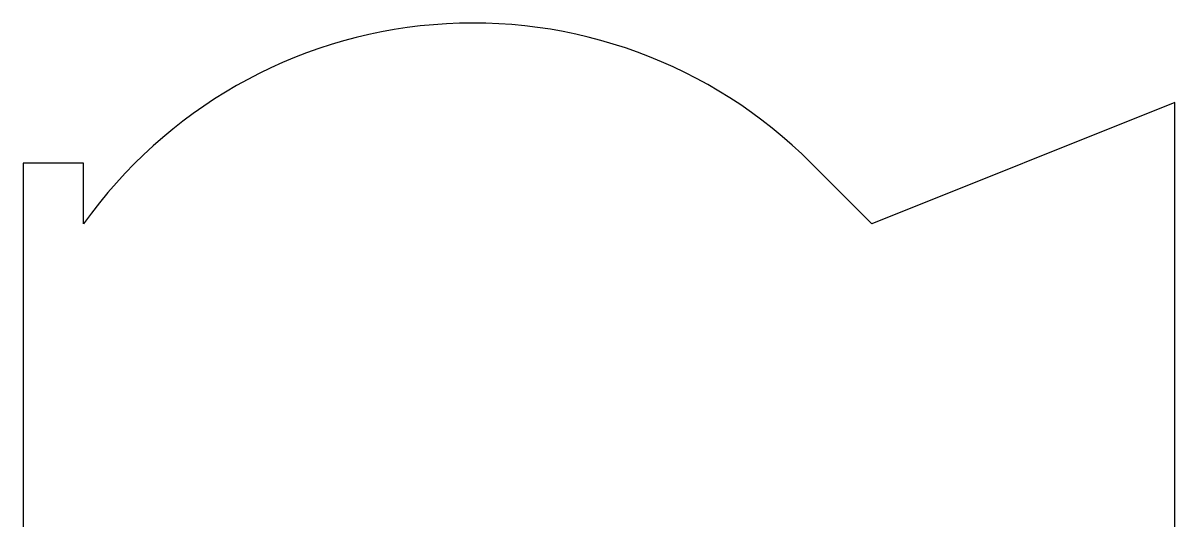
# Model space of a CAD drawing. Extents: x -120 to -25, y 0 to 41.6.
import ezdxf

# ---------------------------------------------------------------- set-up
doc = ezdxf.new("R2010")
doc.units = 0
doc.layers.get('0').update_dxf_attribs({"linetype": 'CONTINUOUS'})

msp = doc.modelspace()

# ---------------------------------------------------------------- linework, layer by layer
msp.add_lwpolyline([(-25, 0), (-25, 35), (-50, 25), (-55, 30, 0.463799), (-115, 25), (-115, 30), (-120, 30), (-120, 0)], format="xyb")

doc.saveas('drawing.dxf')
